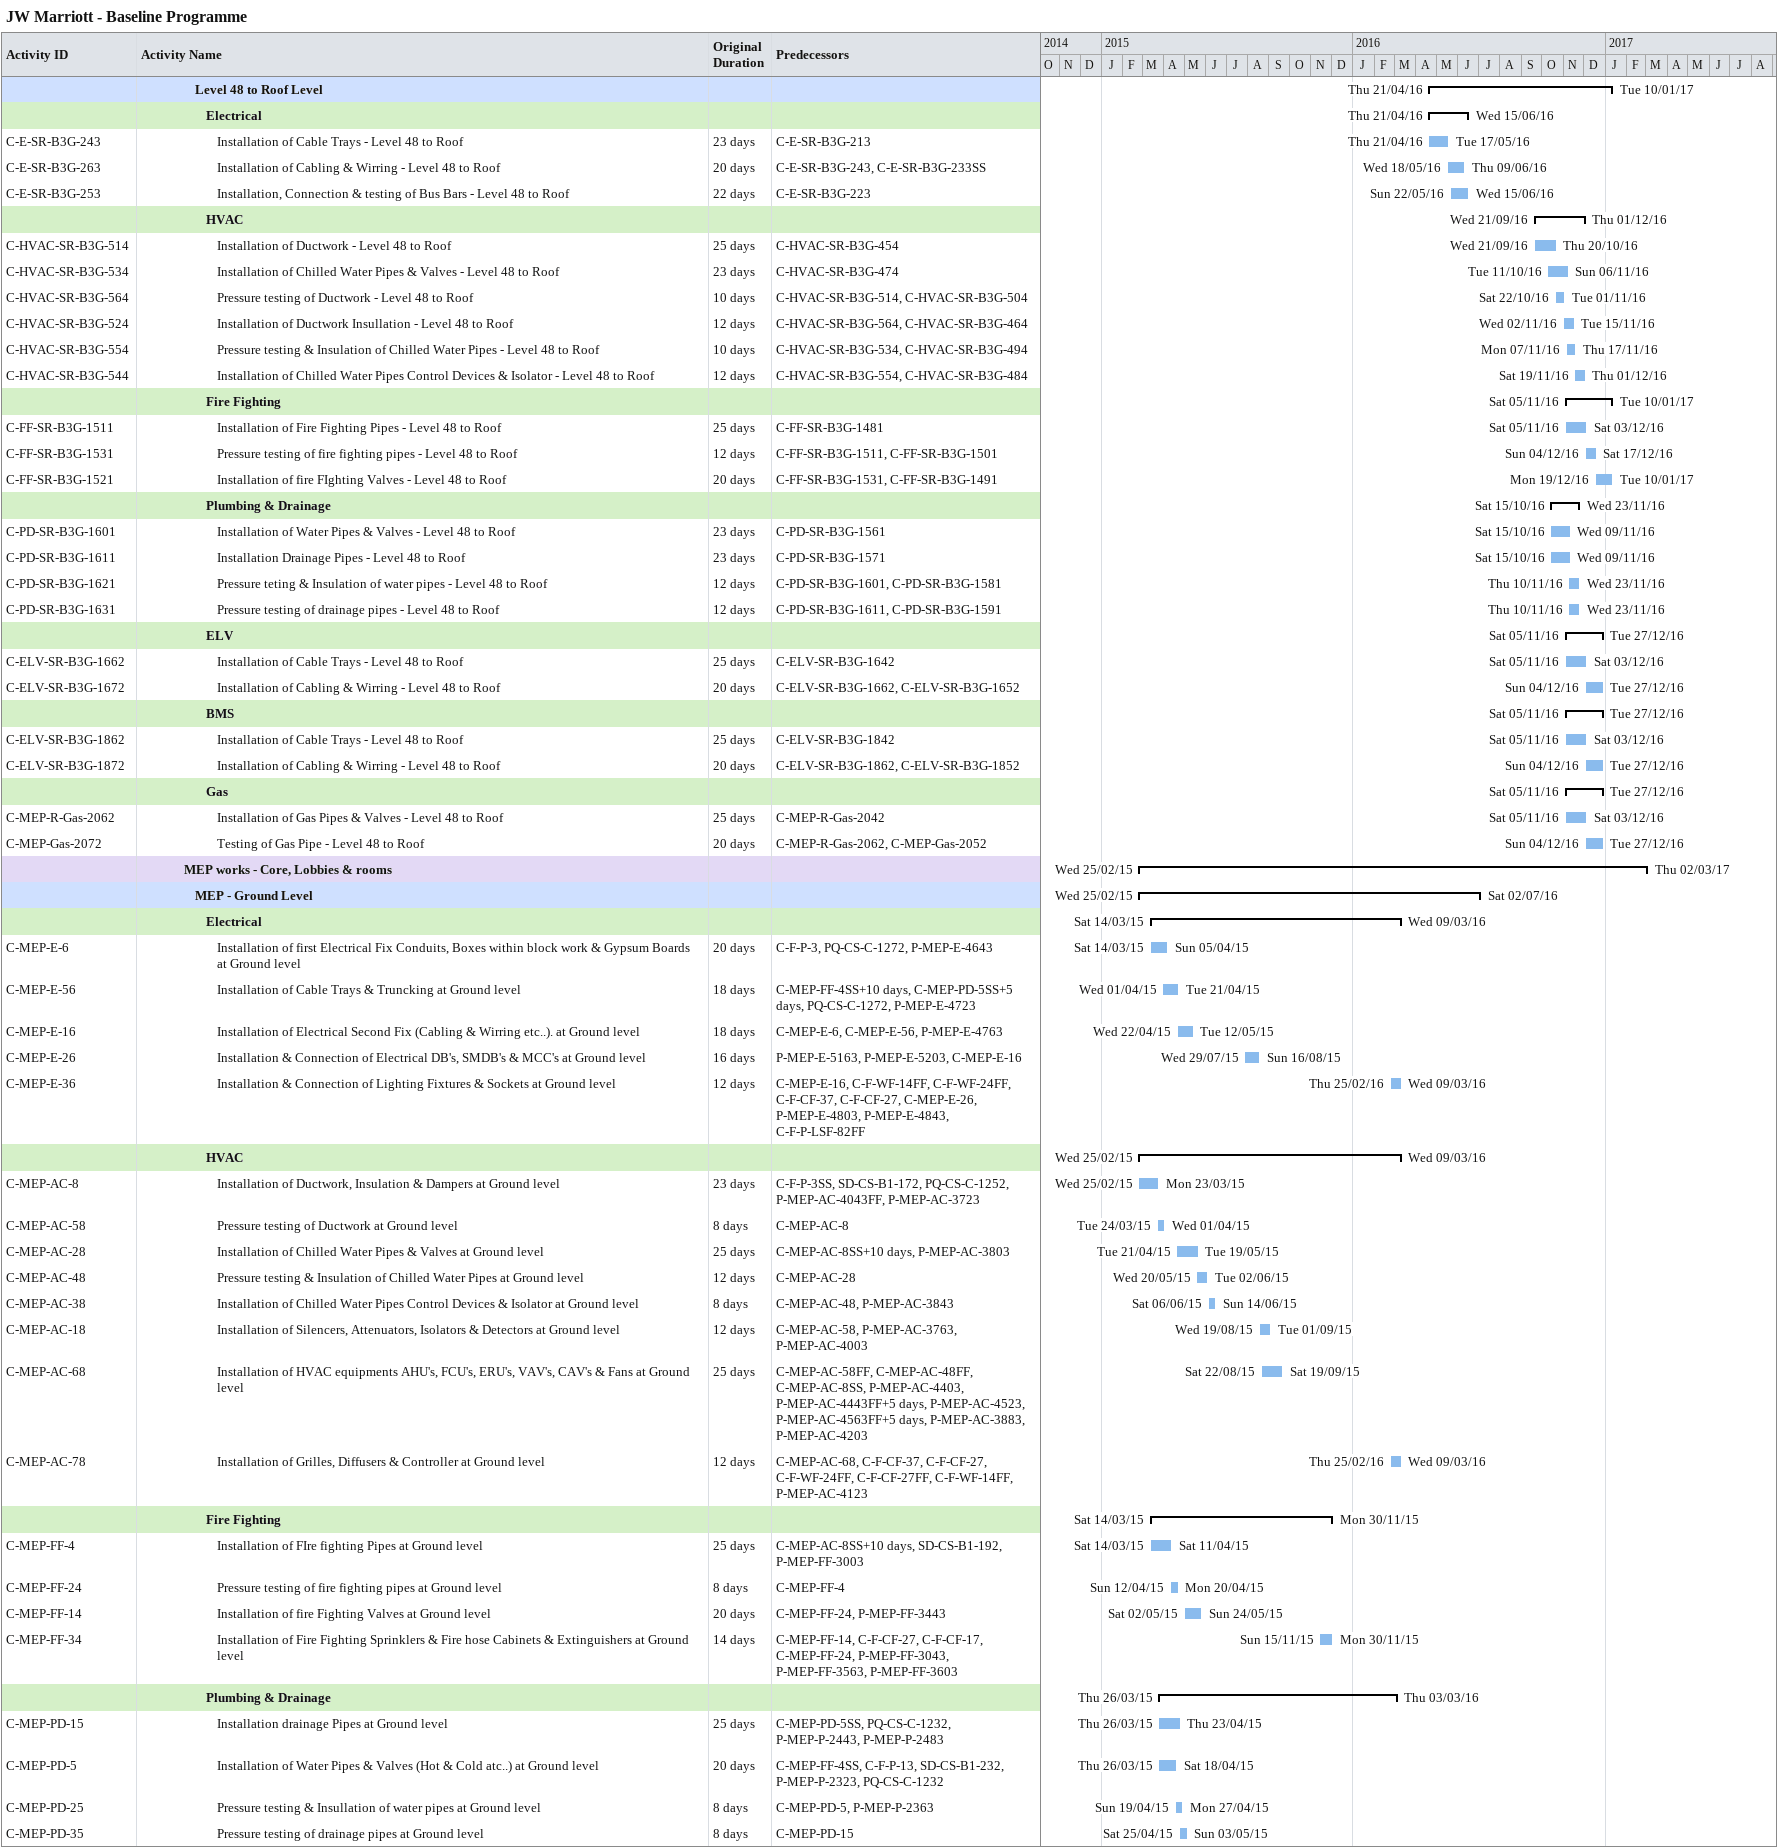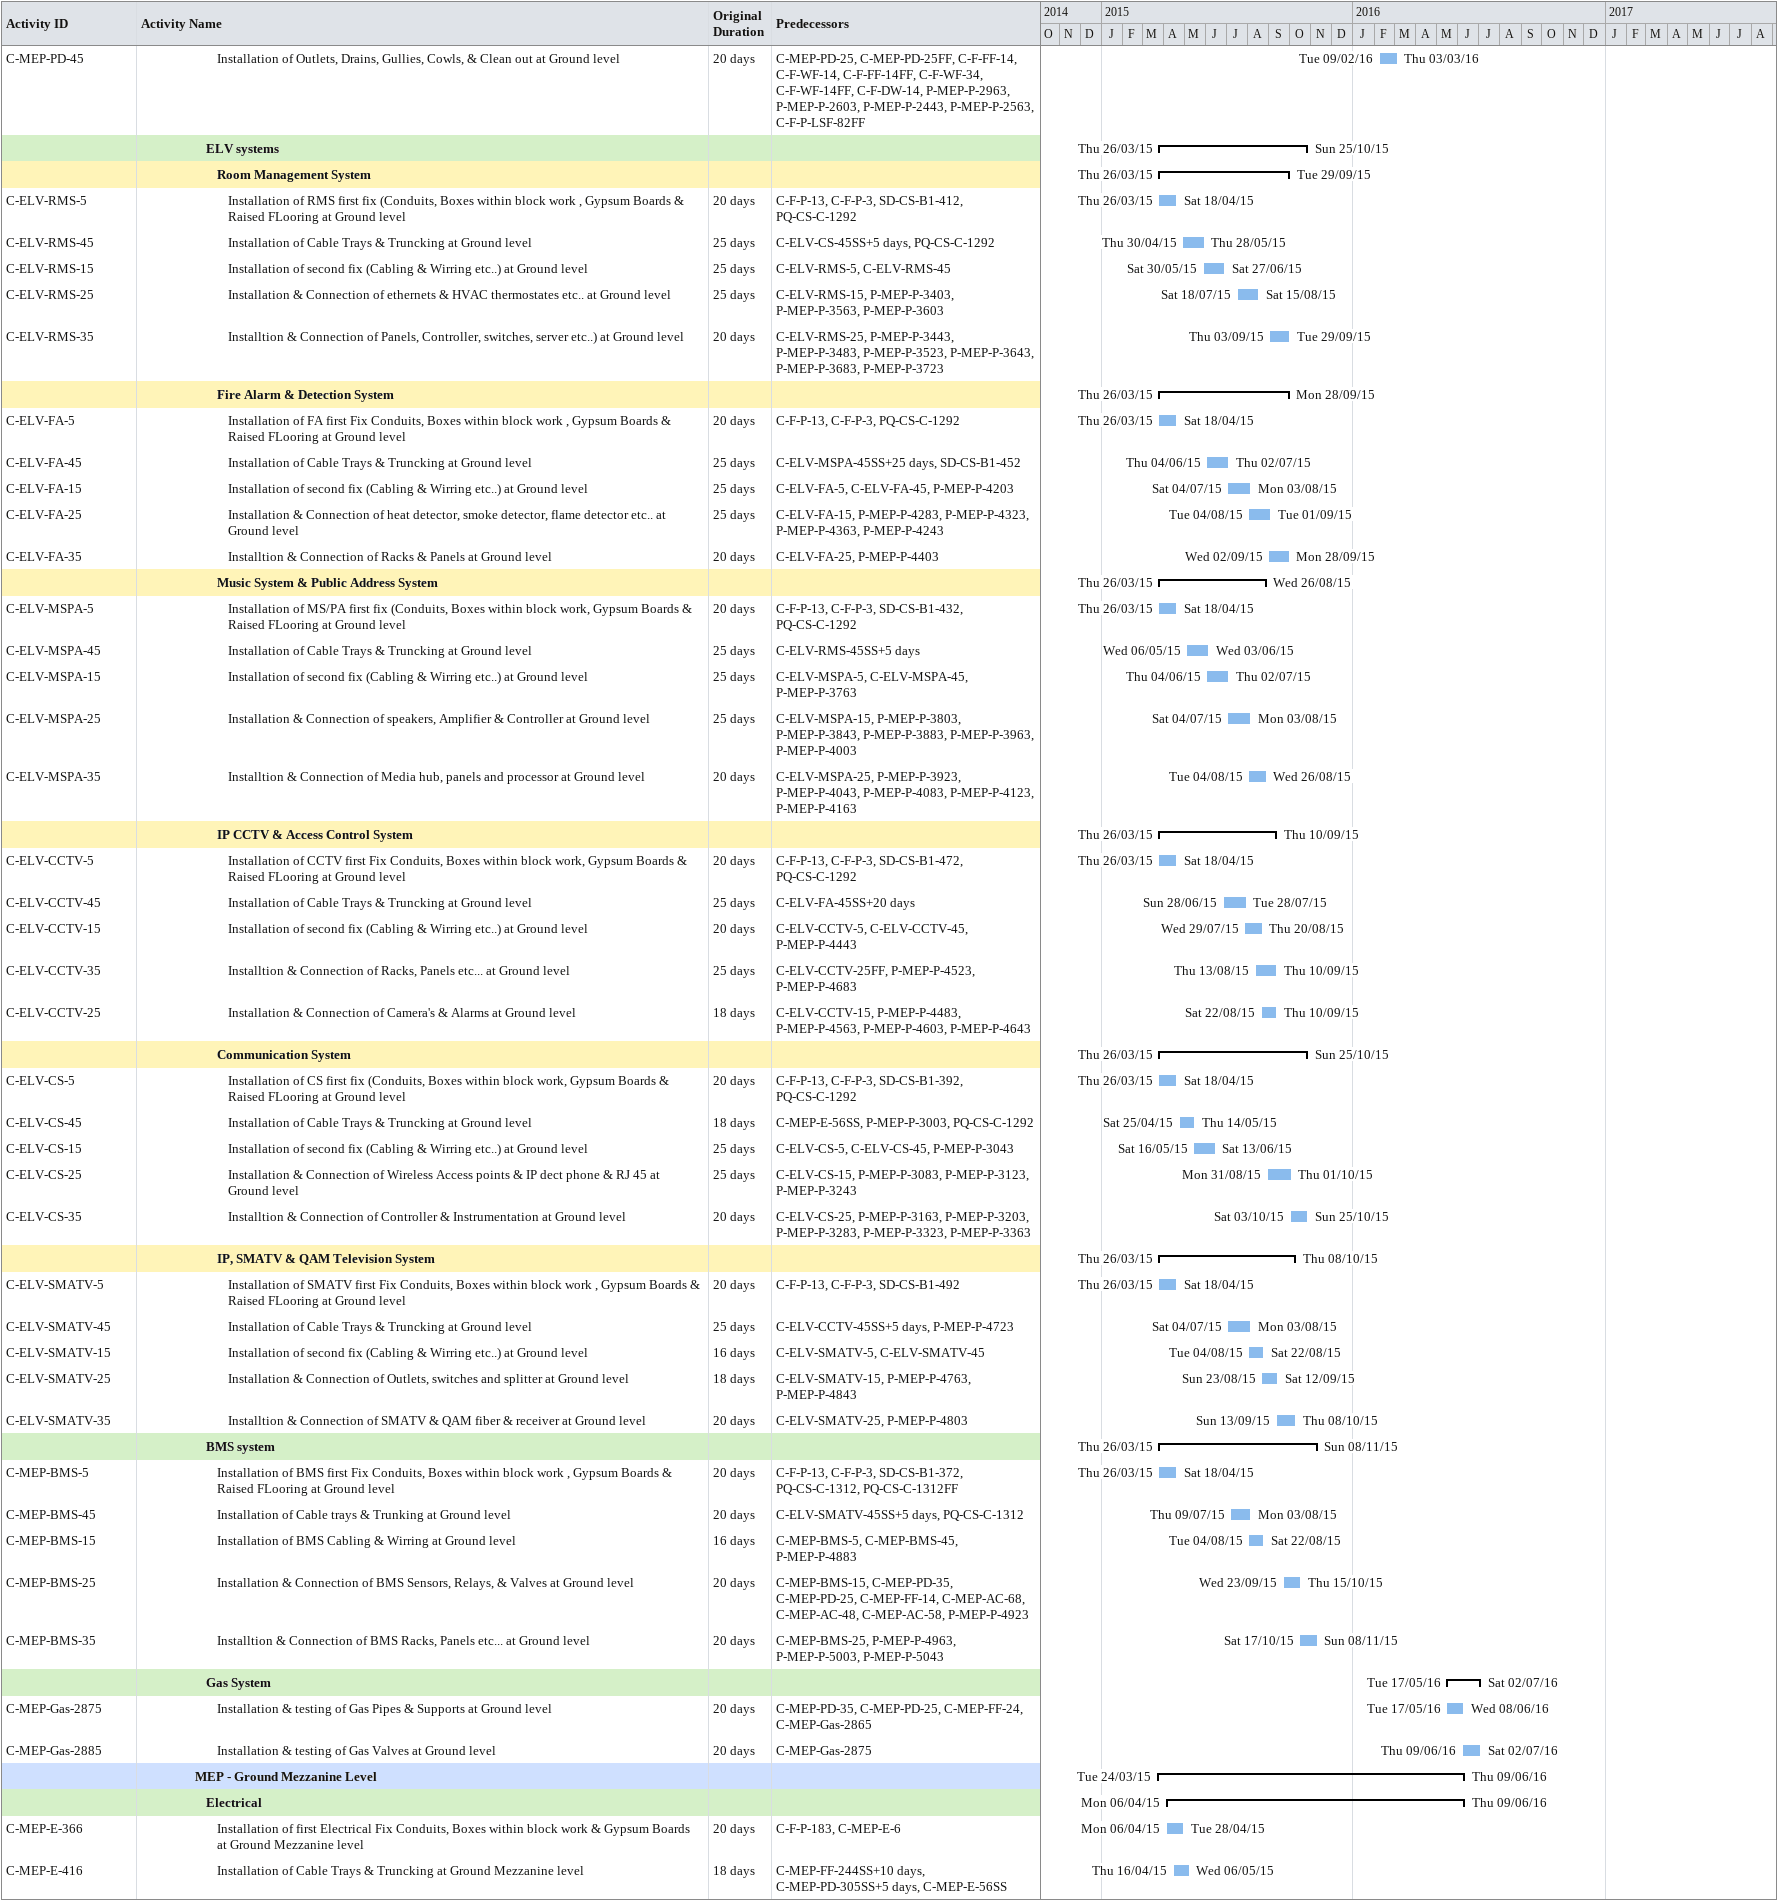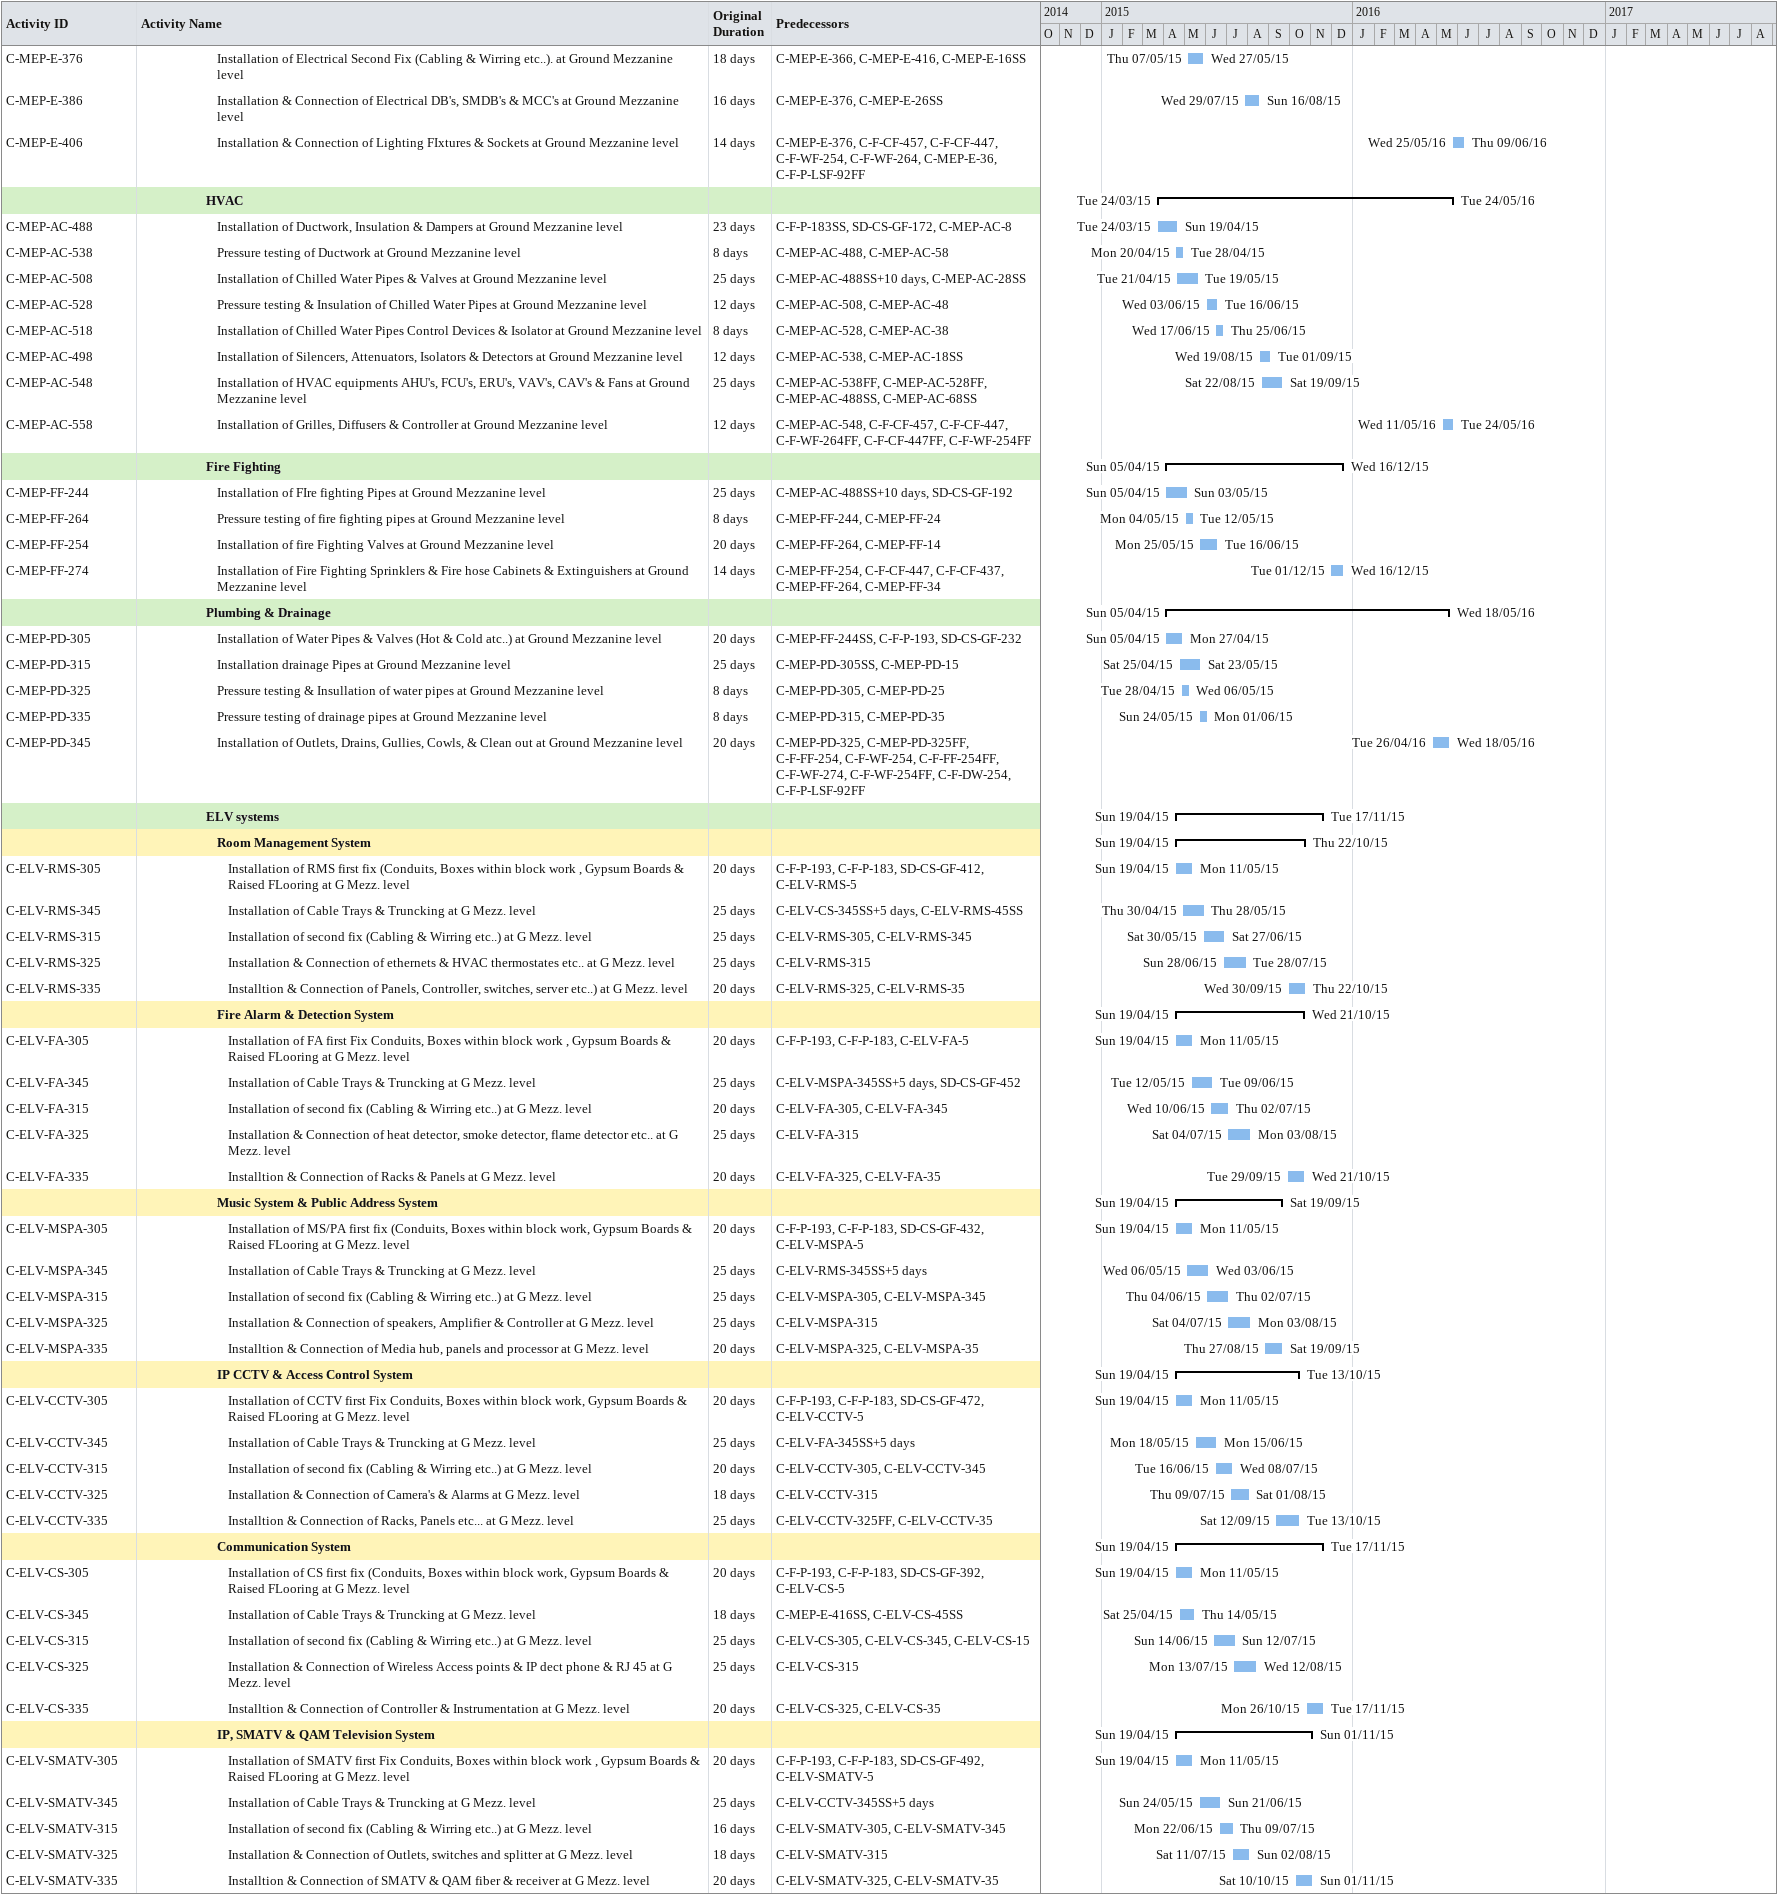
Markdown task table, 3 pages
JW Marriott - Baseline Programme

| ID | Level | Task | Original duration | Start | Finish | Predecessors |
|---|---|---|---|---|---|---|
|  | 6 | **Level 48 to Roof Level** |  | 2016-04-21 | 2017-01-10 |  |
|  | 7 | **Electrical** |  | 2016-04-21 | 2016-06-15 |  |
| C-E-SR-B3G-243 | 8 | Installation of Cable Trays - Level 48 to Roof | 23d | 2016-04-21 | 2016-05-17 | C-E-SR-B3G-213 |
| C-E-SR-B3G-263 | 8 | Installation of Cabling & Wirring - Level 48 to Roof | 20d | 2016-05-18 | 2016-06-09 | C-E-SR-B3G-243, C-E-SR-B3G-233SS |
| C-E-SR-B3G-253 | 8 | Installation, Connection & testing of Bus Bars - Level 48 to Roof | 22d | 2016-05-22 | 2016-06-15 | C-E-SR-B3G-223 |
|  | 7 | **HVAC** |  | 2016-09-21 | 2016-12-01 |  |
| C-HVAC-SR-B3G-514 | 8 | Installation of Ductwork - Level 48 to Roof | 25d | 2016-09-21 | 2016-10-20 | C-HVAC-SR-B3G-454 |
| C-HVAC-SR-B3G-534 | 8 | Installation of Chilled Water Pipes & Valves - Level 48 to Roof | 23d | 2016-10-11 | 2016-11-06 | C-HVAC-SR-B3G-474 |
| C-HVAC-SR-B3G-564 | 8 | Pressure testing of Ductwork - Level 48 to Roof | 10d | 2016-10-22 | 2016-11-01 | C-HVAC-SR-B3G-514, C-HVAC-SR-B3G-504 |
| C-HVAC-SR-B3G-524 | 8 | Installation of Ductwork Insullation - Level 48 to Roof | 12d | 2016-11-02 | 2016-11-15 | C-HVAC-SR-B3G-564, C-HVAC-SR-B3G-464 |
| C-HVAC-SR-B3G-554 | 8 | Pressure testing & Insulation of Chilled Water Pipes - Level 48 to Roof | 10d | 2016-11-07 | 2016-11-17 | C-HVAC-SR-B3G-534, C-HVAC-SR-B3G-494 |
| C-HVAC-SR-B3G-544 | 8 | Installation of Chilled Water Pipes Control Devices & Isolator - Level 48 to Roof | 12d | 2016-11-19 | 2016-12-01 | C-HVAC-SR-B3G-554, C-HVAC-SR-B3G-484 |
|  | 7 | **Fire Fighting** |  | 2016-11-05 | 2017-01-10 |  |
| C-FF-SR-B3G-1511 | 8 | Installation of Fire Fighting Pipes - Level 48 to Roof | 25d | 2016-11-05 | 2016-12-03 | C-FF-SR-B3G-1481 |
| C-FF-SR-B3G-1531 | 8 | Pressure testing of fire fighting pipes - Level 48 to Roof | 12d | 2016-12-04 | 2016-12-17 | C-FF-SR-B3G-1511, C-FF-SR-B3G-1501 |
| C-FF-SR-B3G-1521 | 8 | Installation of fire FIghting Valves - Level 48 to Roof | 20d | 2016-12-19 | 2017-01-10 | C-FF-SR-B3G-1531, C-FF-SR-B3G-1491 |
|  | 7 | **Plumbing & Drainage** |  | 2016-10-15 | 2016-11-23 |  |
| C-PD-SR-B3G-1601 | 8 | Installation of Water Pipes & Valves - Level 48 to Roof | 23d | 2016-10-15 | 2016-11-09 | C-PD-SR-B3G-1561 |
| C-PD-SR-B3G-1611 | 8 | Installation Drainage Pipes - Level 48 to Roof | 23d | 2016-10-15 | 2016-11-09 | C-PD-SR-B3G-1571 |
| C-PD-SR-B3G-1621 | 8 | Pressure teting & Insulation of water pipes - Level 48 to Roof | 12d | 2016-11-10 | 2016-11-23 | C-PD-SR-B3G-1601, C-PD-SR-B3G-1581 |
| C-PD-SR-B3G-1631 | 8 | Pressure testing of drainage pipes - Level 48 to Roof | 12d | 2016-11-10 | 2016-11-23 | C-PD-SR-B3G-1611, C-PD-SR-B3G-1591 |
|  | 7 | **ELV** |  | 2016-11-05 | 2016-12-27 |  |
| C-ELV-SR-B3G-1662 | 8 | Installation of Cable Trays - Level 48 to Roof | 25d | 2016-11-05 | 2016-12-03 | C-ELV-SR-B3G-1642 |
| C-ELV-SR-B3G-1672 | 8 | Installation of Cabling & Wirring - Level 48 to Roof | 20d | 2016-12-04 | 2016-12-27 | C-ELV-SR-B3G-1662, C-ELV-SR-B3G-1652 |
|  | 7 | **BMS** |  | 2016-11-05 | 2016-12-27 |  |
| C-ELV-SR-B3G-1862 | 8 | Installation of Cable Trays - Level 48 to Roof | 25d | 2016-11-05 | 2016-12-03 | C-ELV-SR-B3G-1842 |
| C-ELV-SR-B3G-1872 | 8 | Installation of Cabling & Wirring - Level 48 to Roof | 20d | 2016-12-04 | 2016-12-27 | C-ELV-SR-B3G-1862, C-ELV-SR-B3G-1852 |
|  | 7 | **Gas** |  | 2016-11-05 | 2016-12-27 |  |
| C-MEP-R-Gas-2062 | 8 | Installation of Gas Pipes & Valves - Level 48 to Roof | 25d | 2016-11-05 | 2016-12-03 | C-MEP-R-Gas-2042 |
| C-MEP-Gas-2072 | 8 | Testing of Gas Pipe - Level 48 to Roof | 20d | 2016-12-04 | 2016-12-27 | C-MEP-R-Gas-2062, C-MEP-Gas-2052 |
|  | 5 | **MEP works - Core, Lobbies & rooms** |  | 2015-02-25 | 2017-03-02 |  |
|  | 6 | **MEP - Ground Level** |  | 2015-02-25 | 2016-07-02 |  |
|  | 7 | **Electrical** |  | 2015-03-14 | 2016-03-09 |  |
| C-MEP-E-6 | 8 | Installation of first Electrical Fix Conduits, Boxes within block work & Gypsum Boards at Ground level | 20d | 2015-03-14 | 2015-04-05 | C-F-P-3, PQ-CS-C-1272, P-MEP-E-4643 |
| C-MEP-E-56 | 8 | Installation of Cable Trays & Truncking at Ground level | 18d | 2015-04-01 | 2015-04-21 | C-MEP-FF-4SS+10d, C-MEP-PD-5SS+5d, PQ-CS-C-1272, P-MEP-E-4723 |
| C-MEP-E-16 | 8 | Installation of Electrical Second Fix (Cabling & Wirring etc..). at Ground level | 18d | 2015-04-22 | 2015-05-12 | C-MEP-E-6, C-MEP-E-56, P-MEP-E-4763 |
| C-MEP-E-26 | 8 | Installation & Connection of Electrical DB's, SMDB's & MCC's at Ground level | 16d | 2015-07-29 | 2015-08-16 | P-MEP-E-5163, P-MEP-E-5203, C-MEP-E-16 |
| C-MEP-E-36 | 8 | Installation & Connection of Lighting Fixtures & Sockets at Ground level | 12d | 2016-02-25 | 2016-03-09 | C-MEP-E-16, C-F-WF-14FF, C-F-WF-24FF, C-F-CF-37, C-F-CF-27, C-MEP-E-26, P-MEP-E-4803, P-MEP-E-4843, C-F-P-LSF-82FF |
|  | 7 | **HVAC** |  | 2015-02-25 | 2016-03-09 |  |
| C-MEP-AC-8 | 8 | Installation of Ductwork, Insulation & Dampers at Ground level | 23d | 2015-02-25 | 2015-03-23 | C-F-P-3SS, SD-CS-B1-172, PQ-CS-C-1252, P-MEP-AC-4043FF, P-MEP-AC-3723 |
| C-MEP-AC-58 | 8 | Pressure testing of Ductwork at Ground level | 8d | 2015-03-24 | 2015-04-01 | C-MEP-AC-8 |
| C-MEP-AC-28 | 8 | Installation of Chilled Water Pipes & Valves at Ground level | 25d | 2015-04-21 | 2015-05-19 | C-MEP-AC-8SS+10d, P-MEP-AC-3803 |
| C-MEP-AC-48 | 8 | Pressure testing & Insulation of Chilled Water Pipes at Ground level | 12d | 2015-05-20 | 2015-06-02 | C-MEP-AC-28 |
| C-MEP-AC-38 | 8 | Installation of Chilled Water Pipes Control Devices & Isolator at Ground level | 8d | 2015-06-06 | 2015-06-14 | C-MEP-AC-48, P-MEP-AC-3843 |
| C-MEP-AC-18 | 8 | Installation of Silencers, Attenuators, Isolators & Detectors at Ground level | 12d | 2015-08-19 | 2015-09-01 | C-MEP-AC-58, P-MEP-AC-3763, P-MEP-AC-4003 |
| C-MEP-AC-68 | 8 | Installation of HVAC equipments AHU's, FCU's, ERU's, VAV's, CAV's & Fans at Ground level | 25d | 2015-08-22 | 2015-09-19 | C-MEP-AC-58FF, C-MEP-AC-48FF, C-MEP-AC-8SS, P-MEP-AC-4403, P-MEP-AC-4443FF+5d, P-MEP-AC-4523, P-MEP-AC-4563FF+5d, P-MEP-AC-3883, P-MEP-AC-4203 |
| C-MEP-AC-78 | 8 | Installation of Grilles, Diffusers & Controller at Ground level | 12d | 2016-02-25 | 2016-03-09 | C-MEP-AC-68, C-F-CF-37, C-F-CF-27, C-F-WF-24FF, C-F-CF-27FF, C-F-WF-14FF, P-MEP-AC-4123 |
|  | 7 | **Fire Fighting** |  | 2015-03-14 | 2015-11-30 |  |
| C-MEP-FF-4 | 8 | Installation of FIre fighting Pipes at Ground level | 25d | 2015-03-14 | 2015-04-11 | C-MEP-AC-8SS+10d, SD-CS-B1-192, P-MEP-FF-3003 |
| C-MEP-FF-24 | 8 | Pressure testing of fire fighting pipes at Ground level | 8d | 2015-04-12 | 2015-04-20 | C-MEP-FF-4 |
| C-MEP-FF-14 | 8 | Installation of fire Fighting Valves at Ground level | 20d | 2015-05-02 | 2015-05-24 | C-MEP-FF-24, P-MEP-FF-3443 |
| C-MEP-FF-34 | 8 | Installation of Fire Fighting Sprinklers & Fire hose Cabinets & Extinguishers at Ground level | 14d | 2015-11-15 | 2015-11-30 | C-MEP-FF-14, C-F-CF-27, C-F-CF-17, C-MEP-FF-24, P-MEP-FF-3043, P-MEP-FF-3563, P-MEP-FF-3603 |
|  | 7 | **Plumbing & Drainage** |  | 2015-03-26 | 2016-03-03 |  |
| C-MEP-PD-15 | 8 | Installation drainage Pipes at Ground level | 25d | 2015-03-26 | 2015-04-23 | C-MEP-PD-5SS, PQ-CS-C-1232, P-MEP-P-2443, P-MEP-P-2483 |
| C-MEP-PD-5 | 8 | Installation of Water Pipes & Valves (Hot & Cold atc..) at Ground level | 20d | 2015-03-26 | 2015-04-18 | C-MEP-FF-4SS, C-F-P-13, SD-CS-B1-232, P-MEP-P-2323, PQ-CS-C-1232 |
| C-MEP-PD-25 | 8 | Pressure testing & Insullation of water pipes at Ground level | 8d | 2015-04-19 | 2015-04-27 | C-MEP-PD-5, P-MEP-P-2363 |
| C-MEP-PD-35 | 8 | Pressure testing of drainage pipes at Ground level | 8d | 2015-04-25 | 2015-05-03 | C-MEP-PD-15 |
| C-MEP-PD-45 | 8 | Installation of Outlets, Drains, Gullies, Cowls, & Clean out at Ground level | 20d | 2016-02-09 | 2016-03-03 | C-MEP-PD-25, C-MEP-PD-25FF, C-F-FF-14, C-F-WF-14, C-F-FF-14FF, C-F-WF-34, C-F-WF-14FF, C-F-DW-14, P-MEP-P-2963, P-MEP-P-2603, P-MEP-P-2443, P-MEP-P-2563, C-F-P-LSF-82FF |
|  | 7 | **ELV systems** |  | 2015-03-26 | 2015-10-25 |  |
|  | 8 | **Room Management System** |  | 2015-03-26 | 2015-09-29 |  |
| C-ELV-RMS-5 | 9 | Installation of RMS first fix (Conduits, Boxes within block work , Gypsum Boards & Raised FLooring at Ground level | 20d | 2015-03-26 | 2015-04-18 | C-F-P-13, C-F-P-3, SD-CS-B1-412, PQ-CS-C-1292 |
| C-ELV-RMS-45 | 9 | Installation of Cable Trays & Truncking at Ground level | 25d | 2015-04-30 | 2015-05-28 | C-ELV-CS-45SS+5d, PQ-CS-C-1292 |
| C-ELV-RMS-15 | 9 | Installation of second fix (Cabling & Wirring etc..) at Ground level | 25d | 2015-05-30 | 2015-06-27 | C-ELV-RMS-5, C-ELV-RMS-45 |
| C-ELV-RMS-25 | 9 | Installation & Connection of ethernets & HVAC thermostates etc.. at Ground level | 25d | 2015-07-18 | 2015-08-15 | C-ELV-RMS-15, P-MEP-P-3403, P-MEP-P-3563, P-MEP-P-3603 |
| C-ELV-RMS-35 | 9 | Installtion & Connection of Panels, Controller, switches, server etc..) at Ground level | 20d | 2015-09-03 | 2015-09-29 | C-ELV-RMS-25, P-MEP-P-3443, P-MEP-P-3483, P-MEP-P-3523, P-MEP-P-3643, P-MEP-P-3683, P-MEP-P-3723 |
|  | 8 | **Fire Alarm & Detection System** |  | 2015-03-26 | 2015-09-28 |  |
| C-ELV-FA-5 | 9 | Installation of FA first Fix Conduits, Boxes within block work , Gypsum Boards & Raised FLooring at Ground level | 20d | 2015-03-26 | 2015-04-18 | C-F-P-13, C-F-P-3, PQ-CS-C-1292 |
| C-ELV-FA-45 | 9 | Installation of Cable Trays & Truncking at Ground level | 25d | 2015-06-04 | 2015-07-02 | C-ELV-MSPA-45SS+25d, SD-CS-B1-452 |
| C-ELV-FA-15 | 9 | Installation of second fix (Cabling & Wirring etc..) at Ground level | 25d | 2015-07-04 | 2015-08-03 | C-ELV-FA-5, C-ELV-FA-45, P-MEP-P-4203 |
| C-ELV-FA-25 | 9 | Installation & Connection of heat detector, smoke detector, flame detector etc.. at Ground level | 25d | 2015-08-04 | 2015-09-01 | C-ELV-FA-15, P-MEP-P-4283, P-MEP-P-4323, P-MEP-P-4363, P-MEP-P-4243 |
| C-ELV-FA-35 | 9 | Installtion & Connection of Racks & Panels at Ground level | 20d | 2015-09-02 | 2015-09-28 | C-ELV-FA-25, P-MEP-P-4403 |
|  | 8 | **Music System & Public Address System** |  | 2015-03-26 | 2015-08-26 |  |
| C-ELV-MSPA-5 | 9 | Installation of MS/PA first fix (Conduits, Boxes within block work, Gypsum Boards & Raised FLooring at Ground level | 20d | 2015-03-26 | 2015-04-18 | C-F-P-13, C-F-P-3, SD-CS-B1-432, PQ-CS-C-1292 |
| C-ELV-MSPA-45 | 9 | Installation of Cable Trays & Truncking at Ground level | 25d | 2015-05-06 | 2015-06-03 | C-ELV-RMS-45SS+5d |
| C-ELV-MSPA-15 | 9 | Installation of second fix (Cabling & Wirring etc..) at Ground level | 25d | 2015-06-04 | 2015-07-02 | C-ELV-MSPA-5, C-ELV-MSPA-45, P-MEP-P-3763 |
| C-ELV-MSPA-25 | 9 | Installation & Connection of speakers, Amplifier & Controller at Ground level | 25d | 2015-07-04 | 2015-08-03 | C-ELV-MSPA-15, P-MEP-P-3803, P-MEP-P-3843, P-MEP-P-3883, P-MEP-P-3963, P-MEP-P-4003 |
| C-ELV-MSPA-35 | 9 | Installtion & Connection of Media hub, panels and processor at Ground level | 20d | 2015-08-04 | 2015-08-26 | C-ELV-MSPA-25, P-MEP-P-3923, P-MEP-P-4043, P-MEP-P-4083, P-MEP-P-4123, P-MEP-P-4163 |
|  | 8 | **IP CCTV & Access Control System** |  | 2015-03-26 | 2015-09-10 |  |
| C-ELV-CCTV-5 | 9 | Installation of CCTV first Fix Conduits, Boxes within block work, Gypsum Boards & Raised FLooring at Ground level | 20d | 2015-03-26 | 2015-04-18 | C-F-P-13, C-F-P-3, SD-CS-B1-472, PQ-CS-C-1292 |
| C-ELV-CCTV-45 | 9 | Installation of Cable Trays & Truncking at Ground level | 25d | 2015-06-28 | 2015-07-28 | C-ELV-FA-45SS+20d |
| C-ELV-CCTV-15 | 9 | Installation of second fix (Cabling & Wirring etc..) at Ground level | 20d | 2015-07-29 | 2015-08-20 | C-ELV-CCTV-5, C-ELV-CCTV-45, P-MEP-P-4443 |
| C-ELV-CCTV-35 | 9 | Installtion & Connection of Racks, Panels etc... at Ground level | 25d | 2015-08-13 | 2015-09-10 | C-ELV-CCTV-25FF, P-MEP-P-4523, P-MEP-P-4683 |
| C-ELV-CCTV-25 | 9 | Installation & Connection of Camera's & Alarms at Ground level | 18d | 2015-08-22 | 2015-09-10 | C-ELV-CCTV-15, P-MEP-P-4483, P-MEP-P-4563, P-MEP-P-4603, P-MEP-P-4643 |
|  | 8 | **Communication System** |  | 2015-03-26 | 2015-10-25 |  |
| C-ELV-CS-5 | 9 | Installation of CS first fix (Conduits, Boxes within block work, Gypsum Boards & Raised FLooring at Ground level | 20d | 2015-03-26 | 2015-04-18 | C-F-P-13, C-F-P-3, SD-CS-B1-392, PQ-CS-C-1292 |
| C-ELV-CS-45 | 9 | Installation of Cable Trays & Truncking at Ground level | 18d | 2015-04-25 | 2015-05-14 | C-MEP-E-56SS, P-MEP-P-3003, PQ-CS-C-1292 |
| C-ELV-CS-15 | 9 | Installation of second fix (Cabling & Wirring etc..) at Ground level | 25d | 2015-05-16 | 2015-06-13 | C-ELV-CS-5, C-ELV-CS-45, P-MEP-P-3043 |
| C-ELV-CS-25 | 9 | Installation & Connection of Wireless Access points & IP dect phone & RJ 45 at Ground level | 25d | 2015-08-31 | 2015-10-01 | C-ELV-CS-15, P-MEP-P-3083, P-MEP-P-3123, P-MEP-P-3243 |
| C-ELV-CS-35 | 9 | Installtion & Connection of Controller & Instrumentation at Ground level | 20d | 2015-10-03 | 2015-10-25 | C-ELV-CS-25, P-MEP-P-3163, P-MEP-P-3203, P-MEP-P-3283, P-MEP-P-3323, P-MEP-P-3363 |
|  | 8 | **IP, SMATV & QAM Television System** |  | 2015-03-26 | 2015-10-08 |  |
| C-ELV-SMATV-5 | 9 | Installation of SMATV first Fix Conduits, Boxes within block work , Gypsum Boards & Raised FLooring at Ground level | 20d | 2015-03-26 | 2015-04-18 | C-F-P-13, C-F-P-3, SD-CS-B1-492 |
| C-ELV-SMATV-45 | 9 | Installation of Cable Trays & Truncking at Ground level | 25d | 2015-07-04 | 2015-08-03 | C-ELV-CCTV-45SS+5d, P-MEP-P-4723 |
| C-ELV-SMATV-15 | 9 | Installation of second fix (Cabling & Wirring etc..) at Ground level | 16d | 2015-08-04 | 2015-08-22 | C-ELV-SMATV-5, C-ELV-SMATV-45 |
| C-ELV-SMATV-25 | 9 | Installation & Connection of Outlets, switches and splitter at Ground level | 18d | 2015-08-23 | 2015-09-12 | C-ELV-SMATV-15, P-MEP-P-4763, P-MEP-P-4843 |
| C-ELV-SMATV-35 | 9 | Installtion & Connection of SMATV & QAM fiber & receiver at Ground level | 20d | 2015-09-13 | 2015-10-08 | C-ELV-SMATV-25, P-MEP-P-4803 |
|  | 7 | **BMS system** |  | 2015-03-26 | 2015-11-08 |  |
| C-MEP-BMS-5 | 8 | Installation of BMS first Fix Conduits, Boxes within block work , Gypsum Boards & Raised FLooring at Ground level | 20d | 2015-03-26 | 2015-04-18 | C-F-P-13, C-F-P-3, SD-CS-B1-372, PQ-CS-C-1312, PQ-CS-C-1312FF |
| C-MEP-BMS-45 | 8 | Installation of Cable trays & Trunking at Ground level | 20d | 2015-07-09 | 2015-08-03 | C-ELV-SMATV-45SS+5d, PQ-CS-C-1312 |
| C-MEP-BMS-15 | 8 | Installation of BMS Cabling & Wirring at Ground level | 16d | 2015-08-04 | 2015-08-22 | C-MEP-BMS-5, C-MEP-BMS-45, P-MEP-P-4883 |
| C-MEP-BMS-25 | 8 | Installation & Connection of BMS Sensors, Relays, & Valves at Ground level | 20d | 2015-09-23 | 2015-10-15 | C-MEP-BMS-15, C-MEP-PD-35, C-MEP-PD-25, C-MEP-FF-14, C-MEP-AC-68, C-MEP-AC-48, C-MEP-AC-58, P-MEP-P-4923 |
| C-MEP-BMS-35 | 8 | Installtion & Connection of BMS Racks, Panels etc... at Ground level | 20d | 2015-10-17 | 2015-11-08 | C-MEP-BMS-25, P-MEP-P-4963, P-MEP-P-5003, P-MEP-P-5043 |
|  | 7 | **Gas System** |  | 2016-05-17 | 2016-07-02 |  |
| C-MEP-Gas-2875 | 8 | Installation & testing of Gas Pipes & Supports at Ground level | 20d | 2016-05-17 | 2016-06-08 | C-MEP-PD-35, C-MEP-PD-25, C-MEP-FF-24, C-MEP-Gas-2865 |
| C-MEP-Gas-2885 | 8 | Installation & testing of Gas Valves at Ground level | 20d | 2016-06-09 | 2016-07-02 | C-MEP-Gas-2875 |
|  | 6 | **MEP - Ground Mezzanine Level** |  | 2015-03-24 | 2016-06-09 |  |
|  | 7 | **Electrical** |  | 2015-04-06 | 2016-06-09 |  |
| C-MEP-E-366 | 8 | Installation of first Electrical Fix Conduits, Boxes within block work & Gypsum Boards at Ground Mezzanine level | 20d | 2015-04-06 | 2015-04-28 | C-F-P-183, C-MEP-E-6 |
| C-MEP-E-416 | 8 | Installation of Cable Trays & Truncking at Ground Mezzanine level | 18d | 2015-04-16 | 2015-05-06 | C-MEP-FF-244SS+10d, C-MEP-PD-305SS+5d, C-MEP-E-56SS |
| C-MEP-E-376 | 8 | Installation of Electrical Second Fix (Cabling & Wirring etc..). at Ground Mezzanine level | 18d | 2015-05-07 | 2015-05-27 | C-MEP-E-366, C-MEP-E-416, C-MEP-E-16SS |
| C-MEP-E-386 | 8 | Installation & Connection of Electrical DB's, SMDB's & MCC's at Ground Mezzanine level | 16d | 2015-07-29 | 2015-08-16 | C-MEP-E-376, C-MEP-E-26SS |
| C-MEP-E-406 | 8 | Installation & Connection of Lighting FIxtures & Sockets at Ground Mezzanine level | 14d | 2016-05-25 | 2016-06-09 | C-MEP-E-376, C-F-CF-457, C-F-CF-447, C-F-WF-254, C-F-WF-264, C-MEP-E-36, C-F-P-LSF-92FF |
|  | 7 | **HVAC** |  | 2015-03-24 | 2016-05-24 |  |
| C-MEP-AC-488 | 8 | Installation of Ductwork, Insulation & Dampers at Ground Mezzanine level | 23d | 2015-03-24 | 2015-04-19 | C-F-P-183SS, SD-CS-GF-172, C-MEP-AC-8 |
| C-MEP-AC-538 | 8 | Pressure testing of Ductwork at Ground Mezzanine level | 8d | 2015-04-20 | 2015-04-28 | C-MEP-AC-488, C-MEP-AC-58 |
| C-MEP-AC-508 | 8 | Installation of Chilled Water Pipes & Valves at Ground Mezzanine level | 25d | 2015-04-21 | 2015-05-19 | C-MEP-AC-488SS+10d, C-MEP-AC-28SS |
| C-MEP-AC-528 | 8 | Pressure testing & Insulation of Chilled Water Pipes at Ground Mezzanine level | 12d | 2015-06-03 | 2015-06-16 | C-MEP-AC-508, C-MEP-AC-48 |
| C-MEP-AC-518 | 8 | Installation of Chilled Water Pipes Control Devices & Isolator at Ground Mezzanine level | 8d | 2015-06-17 | 2015-06-25 | C-MEP-AC-528, C-MEP-AC-38 |
| C-MEP-AC-498 | 8 | Installation of Silencers, Attenuators, Isolators & Detectors at Ground Mezzanine level | 12d | 2015-08-19 | 2015-09-01 | C-MEP-AC-538, C-MEP-AC-18SS |
| C-MEP-AC-548 | 8 | Installation of HVAC equipments AHU's, FCU's, ERU's, VAV's, CAV's & Fans at Ground Mezzanine level | 25d | 2015-08-22 | 2015-09-19 | C-MEP-AC-538FF, C-MEP-AC-528FF, C-MEP-AC-488SS, C-MEP-AC-68SS |
| C-MEP-AC-558 | 8 | Installation of Grilles, Diffusers & Controller at Ground Mezzanine level | 12d | 2016-05-11 | 2016-05-24 | C-MEP-AC-548, C-F-CF-457, C-F-CF-447, C-F-WF-264FF, C-F-CF-447FF, C-F-WF-254FF |
|  | 7 | **Fire Fighting** |  | 2015-04-05 | 2015-12-16 |  |
| C-MEP-FF-244 | 8 | Installation of FIre fighting Pipes at Ground Mezzanine level | 25d | 2015-04-05 | 2015-05-03 | C-MEP-AC-488SS+10d, SD-CS-GF-192 |
| C-MEP-FF-264 | 8 | Pressure testing of fire fighting pipes at Ground Mezzanine level | 8d | 2015-05-04 | 2015-05-12 | C-MEP-FF-244, C-MEP-FF-24 |
| C-MEP-FF-254 | 8 | Installation of fire Fighting Valves at Ground Mezzanine level | 20d | 2015-05-25 | 2015-06-16 | C-MEP-FF-264, C-MEP-FF-14 |
| C-MEP-FF-274 | 8 | Installation of Fire Fighting Sprinklers & Fire hose Cabinets & Extinguishers at Ground Mezzanine level | 14d | 2015-12-01 | 2015-12-16 | C-MEP-FF-254, C-F-CF-447, C-F-CF-437, C-MEP-FF-264, C-MEP-FF-34 |
|  | 7 | **Plumbing & Drainage** |  | 2015-04-05 | 2016-05-18 |  |
| C-MEP-PD-305 | 8 | Installation of Water Pipes & Valves (Hot & Cold atc..) at Ground Mezzanine level | 20d | 2015-04-05 | 2015-04-27 | C-MEP-FF-244SS, C-F-P-193, SD-CS-GF-232 |
| C-MEP-PD-315 | 8 | Installation drainage Pipes at Ground Mezzanine level | 25d | 2015-04-25 | 2015-05-23 | C-MEP-PD-305SS, C-MEP-PD-15 |
| C-MEP-PD-325 | 8 | Pressure testing & Insullation of water pipes at Ground Mezzanine level | 8d | 2015-04-28 | 2015-05-06 | C-MEP-PD-305, C-MEP-PD-25 |
| C-MEP-PD-335 | 8 | Pressure testing of drainage pipes at Ground Mezzanine level | 8d | 2015-05-24 | 2015-06-01 | C-MEP-PD-315, C-MEP-PD-35 |
| C-MEP-PD-345 | 8 | Installation of Outlets, Drains, Gullies, Cowls, & Clean out at Ground Mezzanine level | 20d | 2016-04-26 | 2016-05-18 | C-MEP-PD-325, C-MEP-PD-325FF, C-F-FF-254, C-F-WF-254, C-F-FF-254FF, C-F-WF-274, C-F-WF-254FF, C-F-DW-254, C-F-P-LSF-92FF |
|  | 7 | **ELV systems** |  | 2015-04-19 | 2015-11-17 |  |
|  | 8 | **Room Management System** |  | 2015-04-19 | 2015-10-22 |  |
| C-ELV-RMS-305 | 9 | Installation of RMS first fix (Conduits, Boxes within block work , Gypsum Boards & Raised FLooring at G Mezz. level | 20d | 2015-04-19 | 2015-05-11 | C-F-P-193, C-F-P-183, SD-CS-GF-412, C-ELV-RMS-5 |
| C-ELV-RMS-345 | 9 | Installation of Cable Trays & Truncking at G Mezz. level | 25d | 2015-04-30 | 2015-05-28 | C-ELV-CS-345SS+5d, C-ELV-RMS-45SS |
| C-ELV-RMS-315 | 9 | Installation of second fix (Cabling & Wirring etc..) at G Mezz. level | 25d | 2015-05-30 | 2015-06-27 | C-ELV-RMS-305, C-ELV-RMS-345 |
| C-ELV-RMS-325 | 9 | Installation & Connection of ethernets & HVAC thermostates etc.. at G Mezz. level | 25d | 2015-06-28 | 2015-07-28 | C-ELV-RMS-315 |
| C-ELV-RMS-335 | 9 | Installtion & Connection of Panels, Controller, switches, server etc..) at G Mezz. level | 20d | 2015-09-30 | 2015-10-22 | C-ELV-RMS-325, C-ELV-RMS-35 |
|  | 8 | **Fire Alarm & Detection System** |  | 2015-04-19 | 2015-10-21 |  |
| C-ELV-FA-305 | 9 | Installation of FA first Fix Conduits, Boxes within block work , Gypsum Boards & Raised FLooring at G Mezz. level | 20d | 2015-04-19 | 2015-05-11 | C-F-P-193, C-F-P-183, C-ELV-FA-5 |
| C-ELV-FA-345 | 9 | Installation of Cable Trays & Truncking at G Mezz. level | 25d | 2015-05-12 | 2015-06-09 | C-ELV-MSPA-345SS+5d, SD-CS-GF-452 |
| C-ELV-FA-315 | 9 | Installation of second fix (Cabling & Wirring etc..) at G Mezz. level | 20d | 2015-06-10 | 2015-07-02 | C-ELV-FA-305, C-ELV-FA-345 |
| C-ELV-FA-325 | 9 | Installation & Connection of heat detector, smoke detector, flame detector etc.. at G Mezz. level | 25d | 2015-07-04 | 2015-08-03 | C-ELV-FA-315 |
| C-ELV-FA-335 | 9 | Installtion & Connection of Racks & Panels at G Mezz. level | 20d | 2015-09-29 | 2015-10-21 | C-ELV-FA-325, C-ELV-FA-35 |
|  | 8 | **Music System & Public Address System** |  | 2015-04-19 | 2015-09-19 |  |
| C-ELV-MSPA-305 | 9 | Installation of MS/PA first fix (Conduits, Boxes within block work, Gypsum Boards & Raised FLooring at G Mezz. level | 20d | 2015-04-19 | 2015-05-11 | C-F-P-193, C-F-P-183, SD-CS-GF-432, C-ELV-MSPA-5 |
| C-ELV-MSPA-345 | 9 | Installation of Cable Trays & Truncking at G Mezz. level | 25d | 2015-05-06 | 2015-06-03 | C-ELV-RMS-345SS+5d |
| C-ELV-MSPA-315 | 9 | Installation of second fix (Cabling & Wirring etc..) at G Mezz. level | 25d | 2015-06-04 | 2015-07-02 | C-ELV-MSPA-305, C-ELV-MSPA-345 |
| C-ELV-MSPA-325 | 9 | Installation & Connection of speakers, Amplifier & Controller at G Mezz. level | 25d | 2015-07-04 | 2015-08-03 | C-ELV-MSPA-315 |
| C-ELV-MSPA-335 | 9 | Installtion & Connection of Media hub, panels and processor at G Mezz. level | 20d | 2015-08-27 | 2015-09-19 | C-ELV-MSPA-325, C-ELV-MSPA-35 |
|  | 8 | **IP CCTV & Access Control System** |  | 2015-04-19 | 2015-10-13 |  |
| C-ELV-CCTV-305 | 9 | Installation of CCTV first Fix Conduits, Boxes within block work, Gypsum Boards & Raised FLooring at G Mezz. level | 20d | 2015-04-19 | 2015-05-11 | C-F-P-193, C-F-P-183, SD-CS-GF-472, C-ELV-CCTV-5 |
| C-ELV-CCTV-345 | 9 | Installation of Cable Trays & Truncking at G Mezz. level | 25d | 2015-05-18 | 2015-06-15 | C-ELV-FA-345SS+5d |
| C-ELV-CCTV-315 | 9 | Installation of second fix (Cabling & Wirring etc..) at G Mezz. level | 20d | 2015-06-16 | 2015-07-08 | C-ELV-CCTV-305, C-ELV-CCTV-345 |
| C-ELV-CCTV-325 | 9 | Installation & Connection of Camera's & Alarms at G Mezz. level | 18d | 2015-07-09 | 2015-08-01 | C-ELV-CCTV-315 |
| C-ELV-CCTV-335 | 9 | Installtion & Connection of Racks, Panels etc... at G Mezz. level | 25d | 2015-09-12 | 2015-10-13 | C-ELV-CCTV-325FF, C-ELV-CCTV-35 |
|  | 8 | **Communication System** |  | 2015-04-19 | 2015-11-17 |  |
| C-ELV-CS-305 | 9 | Installation of CS first fix (Conduits, Boxes within block work, Gypsum Boards & Raised FLooring at G Mezz. level | 20d | 2015-04-19 | 2015-05-11 | C-F-P-193, C-F-P-183, SD-CS-GF-392, C-ELV-CS-5 |
| C-ELV-CS-345 | 9 | Installation of Cable Trays & Truncking at G Mezz. level | 18d | 2015-04-25 | 2015-05-14 | C-MEP-E-416SS, C-ELV-CS-45SS |
| C-ELV-CS-315 | 9 | Installation of second fix (Cabling & Wirring etc..) at G Mezz. level | 25d | 2015-06-14 | 2015-07-12 | C-ELV-CS-305, C-ELV-CS-345, C-ELV-CS-15 |
| C-ELV-CS-325 | 9 | Installation & Connection of Wireless Access points & IP dect phone & RJ 45 at G Mezz. level | 25d | 2015-07-13 | 2015-08-12 | C-ELV-CS-315 |
| C-ELV-CS-335 | 9 | Installtion & Connection of Controller & Instrumentation at G Mezz. level | 20d | 2015-10-26 | 2015-11-17 | C-ELV-CS-325, C-ELV-CS-35 |
|  | 8 | **IP, SMATV & QAM Television System** |  | 2015-04-19 | 2015-11-01 |  |
| C-ELV-SMATV-305 | 9 | Installation of SMATV first Fix Conduits, Boxes within block work , Gypsum Boards & Raised FLooring at G Mezz. level | 20d | 2015-04-19 | 2015-05-11 | C-F-P-193, C-F-P-183, SD-CS-GF-492, C-ELV-SMATV-5 |
| C-ELV-SMATV-345 | 9 | Installation of Cable Trays & Truncking at G Mezz. level | 25d | 2015-05-24 | 2015-06-21 | C-ELV-CCTV-345SS+5d |
| C-ELV-SMATV-315 | 9 | Installation of second fix (Cabling & Wirring etc..) at G Mezz. level | 16d | 2015-06-22 | 2015-07-09 | C-ELV-SMATV-305, C-ELV-SMATV-345 |
| C-ELV-SMATV-325 | 9 | Installation & Connection of Outlets, switches and splitter at G Mezz. level | 18d | 2015-07-11 | 2015-08-02 | C-ELV-SMATV-315 |
| C-ELV-SMATV-335 | 9 | Installtion & Connection of SMATV & QAM fiber & receiver at G Mezz. level | 20d | 2015-10-10 | 2015-11-01 | C-ELV-SMATV-325, C-ELV-SMATV-35 |
